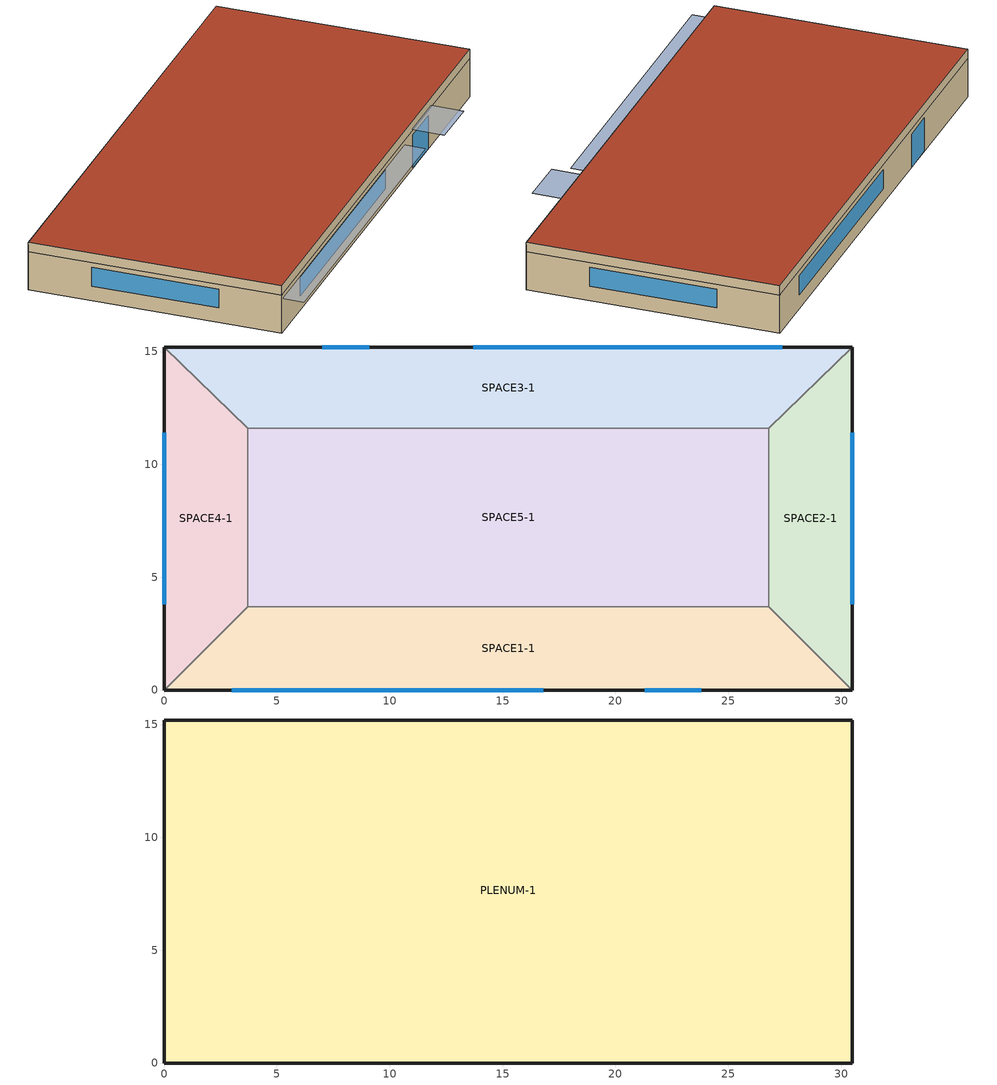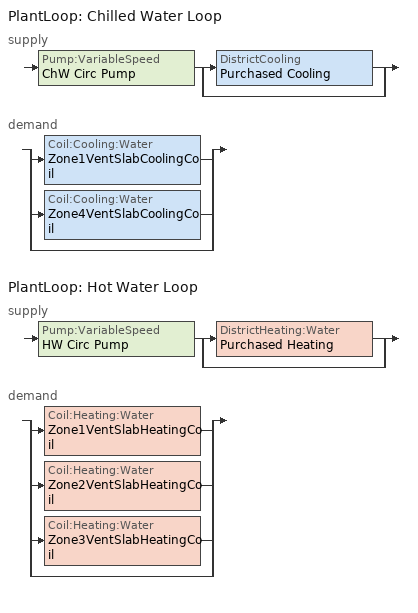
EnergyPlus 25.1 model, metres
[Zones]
SPACE1-1
 floor ground (FLOOR-1): 26.8,3.7 30.5,0 0,0 3.7,3.7 z0
 wall outside (WALL-1): 0,0 30.5,0 z0:2.4
 wall to SPACE2-1 (INT-WALL-1): 30.5,0 26.8,3.7 z0:2.4
 wall to SPACE4-1 (INT-WALL-1): 3.7,3.7 0,0 z0:2.4
 wall to SPACE5-1 (INT-WALL-1): 26.8,3.7 3.7,3.7 z0:2.4
 window (Dbl Clr 3mm/13mm Air): 3,0 16.8,0 z0.9:2.1
 window (Sgl Grey 3mm): 21.3,0 23.8,0 z0:2.1
SPACE2-1
 floor ground (Floor with radiant): 26.8,11.6 30.5,15.2 30.5,0 26.8,3.7 z0
 wall outside (WALL-1): 30.5,0 30.5,15.2 z0:2.4
 wall to SPACE3-1 (INT-WALL-1): 30.5,15.2 26.8,11.6 z0:2.4
 wall to SPACE5-1 (INT-WALL-1): 26.8,11.6 26.8,3.7 z0:2.4
 window (Dbl Clr 3mm/13mm Air): 30.5,3.8 30.5,11.4 z0.9:2.1
SPACE3-1
 floor ground (FLOOR-1): 26.8,11.6 3.7,11.6 0,15.2 30.5,15.2 z0
 wall outside (WALL-1): 30.5,15.2 0,15.2 z0:2.4
 wall to SPACE4-1 (INT-WALL-1): 0,15.2 3.7,11.6 z0:2.4
 wall to SPACE5-1 (INT-WALL-1): 3.7,11.6 26.8,11.6 z0:2.4
 window (Dbl Clr 3mm/13mm Air): 27.4,15.2 13.7,15.2 z0.9:2.1
 window (Sgl Grey 3mm): 9.1,15.2 7,15.2 z0:2.1
SPACE4-1
 floor ground (Floor with Radiant): 3.7,3.7 0,0 0,15.2 3.7,11.6 z0
 wall outside (WALL-1): 0,15.2 0,0 z0:2.4
 wall to SPACE5-1 (INT-WALL-1): 3.7,3.7 3.7,11.6 z0:2.4
 window (Dbl Clr 3mm/13mm Air): 0,11.4 0,3.8 z0.9:2.1
SPACE5-1
 floor ground (FLOOR-1): 26.8,11.6 26.8,3.7 3.7,3.7 3.7,11.6 z0
PLENUM-1
 floor to SPACE1-1 (reverseceiling with Radiant): 26.8,3.7 30.5,0 0,0 3.7,3.7 z2.4
 floor to SPACE2-1 (CLNG-1): 26.8,11.6 30.5,15.2 30.5,0 26.8,3.7 z2.4
 floor to SPACE3-1 (reverseCeiling with Radiant): 26.8,11.6 3.7,11.6 0,15.2 30.5,15.2 z2.4
 floor to SPACE4-1 (CLNG-1): 3.7,3.7 0,0 0,15.2 3.7,11.6 z2.4
 floor to SPACE5-1 (reverseceiling with Radiant): 26.8,11.6 26.8,3.7 3.7,3.7 3.7,11.6 z2.4
 wall outside (WALL-1): 0,0 30.5,0 30.5,15.2 0,15.2 0,0 z2.4:3
 roof outside (ROOF-1): 0,15.2 0,0 30.5,0 30.5,15.2 z3
shading: 0,-1.3 0,0 19.8,0 19.8,-1.3 z2.2; 21,-2 21,0 24.1,0 24.1,-2 z2.6
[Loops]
PlantLoop 'Chilled Water Loop'
 supply: Pump:VariableSpeed 'ChW Circ Pump' > split
  | DistrictCooling 'Purchased Cooling'
  | bypass
 demand: split
  | Coil:Cooling:Water 'Zone1VentSlabCoolingCoil'
  | Coil:Cooling:Water 'Zone4VentSlabCoolingCoil'
  | bypass
PlantLoop 'Hot Water Loop'
 supply: Pump:VariableSpeed 'HW Circ Pump' > split
  | DistrictHeating:Water 'Purchased Heating'
  | bypass
 demand: split
  | Coil:Heating:Water 'Zone1VentSlabHeatingCoil'
  | Coil:Heating:Water 'Zone2VentSlabHeatingCoil'
  | Coil:Heating:Water 'Zone3VentSlabHeatingCoil'
  | bypass
[Building]
Building: North Axis {deg}=30; Terrain=City; Loads Convergence Tolerance Value {W}=0.5; Temperature Convergence Tolerance Value {deltaC}=0.4; Solar Distribution=FullExterior; Maximum Number of Warmup Days=25; Minimum Number of Warmup Days=6
[Site:Location]
CHICAGO_IL_USA TMY2-94846: Latitude {deg}=41.78; Longitude {deg}=-87.75; Time Zone {hr}=-6; Elevation {m}=190
[SizingPeriod:DesignDay] Day of Month=21; Humidity Condition Type=Wetbulb; Barometric Pressure {Pa}=99063; Rain Indicator=No; Snow Indicator=No; Daylight Saving Time Indicator=No; Solar Model Indicator=ASHRAEClearSky; Sky Clearness=1
Name | Month | Day Type | Maximum Dry-Bulb Temperature {C} | Daily Dry-Bulb Temperature Range {deltaC} | Wetbulb or DewPoint at Maximum Dry-Bulb {C} | Wind Speed {m/s} | Wind Direction {deg}
CHICAGO_IL_USA Annual Heating 99% Design Conditions DB | 1 | WinterDesignDay | -17.3 | 0 | -17.3 | 4.9 | 270
CHICAGO_IL_USA Annual Cooling 1% Design Conditions DB/MCWB | 7 | SummerDesignDay | 31.5 | 10.7 | 23 | 5.3 | 230
[Site:GroundTemperature:BuildingSurface]
20.03, 20.03, 20.13, 20.3, 20.43, 20.52, 20.62, 20.77, 20.78, 20.55, 20.44, 20.2
[Material] Thermal Absorptance=0.9
Name | Roughness | Thickness {m} | Conductivity {W/m-K} | Density {kg/m3} | Specific Heat {J/kg-K} | Solar Absorptance | Visible Absorptance
RG01 | Rough | 0.0127 | 1.442 | 881 | 1674 | 0.65 | 0.65
BR01 | VeryRough | 0.009 | 0.162 | 1121 | 1464 | 0.7 | 0.7
IN46 | VeryRough | 0.0762 | 0.023 | 24 | 1590 | 0.5 | 0.5
WD01 | MediumSmooth | 0.0191 | 0.115 | 513 | 1381 | 0.78 | 0.78
PW03 | MediumSmooth | 0.0127 | 0.115 | 545 | 1213 | 0.78 | 0.78
IN02 | Rough | 0.0901 | 0.043 | 10 | 837 | 0.75 | 0.75
GP01 | MediumSmooth | 0.0127 | 0.16 | 801 | 837 | 0.75 | 0.75
GP02 | MediumSmooth | 0.0159 | 0.16 | 801 | 837 | 0.75 | 0.75
COnc | VeryRough | 0.025 | 0.72 | 1860 | 780 | 0.7 | 0.7
FINISH FLOORING - TILE 1 / 16 IN | Smooth | 0.0016 | 0.17 | 1922.21 | 1250 | 0.5 | 0.5
GYP1 | MediumRough | 0.0127 | 0.7845 | 1842.12 | 988 | 0.5 | 0.5
GYP2 | MediumRough | 0.01905 | 0.7845 | 1842.12 | 988 | 0.5 | 0.5
INS - EXPANDED EXT POLYSTYRENE R12 | Rough | 0.1 | 0.02 | 56.06 | 1210 | 0.5 | 0.5
CLN-INS | Rough | 0.005 | 0.05 | 56.06 | 1210 | 0.5 | 0.5
[Material:NoMass] Roughness=Rough; Thermal Absorptance=0.65; Solar Absorptance=0.65; Visible Absorptance=0.65
Name | Thermal Resistance {m2-K/W}
MAT-CLNG-1 | 0.652259
MAT-FLOOR-1 | 3.5222
[Material:AirGap]
AL21: Thermal Resistance {m2-K/W}=0.157
[WindowMaterial:Glazing] Optical Data Type=SpectralAverage; Thickness {m}=0.003; Infrared Transmittance at Normal Incidence=0; Front Side Infrared Hemispherical Emissivity=0.84; Back Side Infrared Hemispherical Emissivity=0.84; Conductivity {W/m-K}=0.9
Name | Solar Transmittance at Normal Incidence | Front Side Solar Reflectance at Normal Incidence | Back Side Solar Reflectance at Normal Incidence | Visible Transmittance at Normal Incidence | Front Side Visible Reflectance at Normal Incidence | Back Side Visible Reflectance at Normal Incidence
CLEAR 3MM | 0.837 | 0.075 | 0.075 | 0.898 | 0.081 | 0.081
GREY 3MM | 0.626 | 0.061 | 0.061 | 0.611 | 0.061 | 0.061
[WindowMaterial:Gas]
AIR 13MM: Gas Type=Air; Thickness {m}=0.0127
[Construction]
ROOF-1: RG01, BR01, IN46, WD01
WALL-1: WD01, PW03, IN02, GP01
CLNG-1: MAT-CLNG-1
FLOOR-1: MAT-FLOOR-1
INT-WALL-1: GP02, AL21, GP02
Dbl Clr 3mm/13mm Air: CLEAR 3MM, AIR 13MM, CLEAR 3MM
Sgl Grey 3mm: GREY 3MM
reverseCeiling with Radiant: MAT-CLNG-1, GYP2, GYP1, CLN-INS
Floor with Radiant: INS - EXPANDED EXT POLYSTYRENE R12, CONC, CONC, FINISH FLOORING - TILE 1 / 16 IN
[Zone] Type=1; Multiplier=1
Name | Ceiling Height {m} | Volume {m3}
PLENUM-1 | 0.6096 | 283.2
SPACE1-1; SPACE3-1 | 2.4384 | 239.247
SPACE2-1; SPACE4-1 | 2.4384 | 103.311
SPACE5-1 | 2.4384 | 447.683
[People] Number of People Schedule=BLDG Sch   1; Number of People=0; Floor Area per Person {m2/person}=20; Fraction Radiant=0.3; Activity Level Schedule=Activity Sch
Name | Zone or ZoneList or Space or SpaceList | Number of People Calculation Method
SPACE1-1 People 1 | SPACE1-1 | Area/Person
SPACE2-1 People 1 | SPACE2-1 | people
SPACE3-1 People 1 | SPACE3-1 | people
SPACE4-1 People 1 | SPACE4-1 | people
SPACE5-1 People 1 | SPACE5-1 | people
[Lights] Schedule=BLDG Sch   3; Lighting Level {W}=0; Watts per Zone Floor Area {W/m2}=15; Return Air Fraction=0; Fraction Radiant=0.59; Fraction Visible=0.2; Fraction Replaceable=0
Name | Zone or ZoneList or Space or SpaceList | Design Level Calculation Method
SPACE1-1 Lights 1 | SPACE1-1 | Watts/Area
SPACE2-1 Lights 1 | SPACE2-1 | LightingLevel
SPACE3-1 Lights 1 | SPACE3-1 | LightingLevel
SPACE4-1 Lights 1 | SPACE4-1 | LightingLevel
SPACE5-1 Lights 1 | SPACE5-1 | LightingLevel
[ElectricEquipment] Schedule=BLDG Sch   2; Design Level Calculation Method=EquipmentLevel; Design Level {W}=8.07; Fraction Latent=0; Fraction Radiant=0.3; Fraction Lost=0
Name | Zone or ZoneList or Space or SpaceList
SPACE1-1 ElecEq 1 | SPACE1-1
SPACE2-1 ElecEq 1 | SPACE2-1
SPACE3-1 ElecEq 1 | SPACE3-1
SPACE4-1 ElecEq 1 | SPACE4-1
SPACE5-1 ElecEq 1 | SPACE5-1
[ZoneInfiltration:DesignFlowRate] Schedule=INFIL-SCH; Design Flow Rate Calculation Method=flow/zone; Design Flow Rate {m3/s}=0.01; Air Changes per Hour {1/hr}=0.3; Constant Term Coefficient=1; Temperature Term Coefficient=0; Velocity Term Coefficient=0; Velocity Squared Term Coefficient=0
Name | Zone or ZoneList or Space or SpaceList
SPACE1-1 Infil 1 | SPACE1-1
SPACE2-1 Infil 1 | SPACE2-1
SPACE3-1 Infil 1 | SPACE3-1
SPACE4-1 Infil 1 | SPACE4-1
SPACE5-1 Infil 1 | SPACE5-1
[ZoneHVAC:VentilatedSlab] Availability Schedule=VentSlabAvailability; Maximum Air Flow Rate {m3/s}=0.84; Outdoor Air Control Type=VariablePercent; Minimum Outdoor Air Flow Rate {m3/s}=0.168; Minimum Outdoor Air Schedule=U2MinOASched; Maximum Outdoor Air Flow Rate {m3/s}=0.84; Maximum Outdoor Air Fraction or Temperature Schedule=VentSlabMaxOA; Hollow Core Inside Diameter {m}=0.05; Heating High Air Temperature Schedule=VentSlabHotHighAir; Heating Low Air Temperature Schedule=VentSlabHotLowAir; Heating High Control Temperature Schedule=VentSlabHotHighControl; Heating Low Control Temperature Schedule=VentSlabHotLowControl; Cooling High Air Temperature Schedule=VentSlabCoolHighAir; Cooling Low Air Temperature Schedule=VentSlabCoolLowAir; Cooling High Control Temperature Schedule=VentSlabCoolHighControl; Cooling Low Control Temperature Schedule=VentSlabCoolLowControl
Name | Zone | Surface Name or Radiant Surface Group | System Configuration Type | Hollow Core Length {m} | Number of Cores | Temperature Control Type | Fan | Coil Option Type | Heating Coil | Cooling Coil
Zone1VentSlab | SPACE1-1 | C1-1 | SlabOnly | 30 | 50 | MeanAirTemperature | Zone1VentSlabFan | HeatingAndCooling | Zone1VentSlabHeatingCoil | Zone1VentSlabCoolingCoil
Zone2VentSlab | SPACE2-1 | F2-1 | SlabAndZone | 15 | 50 | OperativeTemperature | Zone2VentSlabFan | HEATING | Zone2VentSlabHeatingCoil
Zone3VentSlab | SPACE3-1 | C3-1 | SlabOnly | 30 | 50 | OutdoorDryBulbTemperature | Zone3VentSlabFan | HEATING | Zone3VentSlabHeatingCoil
Zone4VentSlab | SPACE4-1 | F4-1 | SlabAndZone | 15 | 50 | MeanRadiantTemperature | Zone4VentSlabFan | HeatingAndCooling | Zone4VentSlabHeatingCoil | Zone4VentSlabCoolingCoil
Zone5VentSlab | SPACE5-1 | C5-1 | SlabAndZone | 25 | 100 | MeanAirTemperature | Zone5VentSlabFan | HEATING | Zone5VentSlabHeatingCoil
[Zone equipment]
SPACE1-1: Zone1VentSlab
SPACE2-1: Zone2VentSlab
SPACE3-1: Zone3VentSlab
SPACE4-1: Zone4VentSlab
SPACE5-1: Zone5VentSlab
[Fan:SystemModel] Design Maximum Air Flow Rate {m3/s}=0.84; Speed Control Method=Discrete; Electric Power Minimum Flow Rate Fraction=0; Design Pressure Rise {Pa}=75; Motor Efficiency=0.9; Motor In Air Stream Fraction=1; Design Electric Power Consumption {W}=AUTOSIZE; Design Power Sizing Method=TotalEfficiencyAndPressure; Fan Total Efficiency=0.5
Name | Availability Schedule
Zone1VentSlabFan; Zone3VentSlabFan; Zone4VentSlabFan | VentSlabAvailability
Zone2VentSlabFan; Zone5VentSlabFan | UnitVentAvailability
[Coil:Cooling:Water] Availability Schedule=CoolingCoilAvailSched; Design Water Flow Rate {m3/s}=0.001; Design Air Flow Rate {m3/s}=0.84; Design Inlet Water Temperature {C}=6.67; Design Inlet Air Temperature {C}=35; Design Outlet Air Temperature {C}=13.23; Design Inlet Air Humidity Ratio {kgWater/kgDryAir}=0.013; Design Outlet Air Humidity Ratio {kgWater/kgDryAir}=0.0087138; Type of Analysis=SimpleAnalysis; Heat Exchanger Configuration=CrossFlow
Zone1VentSlabCoolingCoil; Zone4VentSlabCoolingCoil
[Coil:Heating:Water] Availability Schedule=FanAndCoilAvailSched; U-Factor Times Area Value {W/K}=400; Maximum Water Flow Rate {m3/s}=0.0005
Zone1VentSlabHeatingCoil; Zone2VentSlabHeatingCoil; Zone3VentSlabHeatingCoil
[Coil:Heating:Electric]
Zone4VentSlabHeatingCoil: Availability Schedule=FanAndCoilAvailSched; Efficiency=0.99; Nominal Capacity {W}=10000
[Coil:Heating:Fuel]
Zone5VentSlabHeatingCoil: Availability Schedule=FanAndCoilAvailSched; Fuel Type=NaturalGas; Burner Efficiency=0.77; Nominal Capacity {W}=10000
[Pump:VariableSpeed] Design Pump Head {Pa}=300000; Motor Efficiency=0.87; Fraction of Motor Inefficiencies to Fluid Stream=0; Coefficient 1 of the Part Load Performance Curve=0; Coefficient 2 of the Part Load Performance Curve=1; Coefficient 3 of the Part Load Performance Curve=0; Coefficient 4 of the Part Load Performance Curve=0; Design Minimum Flow Rate {m3/s}=0; Pump Control Type=INTERMITTENT
Name | Design Maximum Flow Rate {m3/s} | Design Power Consumption {W}
ChW Circ Pump | 0.004 | 1800
HW Circ Pump | 0.002 | 900
[DistrictCooling]
Purchased Cooling: Nominal Capacity {W}=1000000
[DistrictHeating:Water]
Purchased Heating: Nominal Capacity {W}=1000000
[PlantLoop] Fluid Type=Water; Maximum Loop Temperature {C}=100; Minimum Loop Flow Rate {m3/s}=0; Plant Loop Volume {m3}=autocalculate; Load Distribution Scheme=Optimal
Name | Plant Equipment Operation Scheme | Minimum Loop Temperature {C} | Maximum Loop Flow Rate {m3/s}
Chilled Water Loop | Chilled Loop Operation | 1 | 0.004
Hot Water Loop | Hot Loop Operation | 10 | 0.002
[PlantEquipmentList]
cooling plant: Purchased Cooling
heating plant: Purchased Heating
[PlantEquipmentOperation:CoolingLoad]
Purchased Cooling Only: Load Range 1 Lower Limit {W}=0; Load Range 1 Upper Limit {W}=1000000; Range 1 Equipment List=cooling plant
[PlantEquipmentOperation:HeatingLoad]
Purchased Heating Only: Load Range 1 Lower Limit {W}=0; Load Range 1 Upper Limit {W}=1000000; Range 1 Equipment List=heating plant
[PlantEquipmentOperationSchemes] Control Scheme 1 Schedule=ON
Name | Control Scheme 1
Chilled Loop Operation | Purchased Cooling Only
Hot Loop Operation | Purchased Heating Only
[SetpointManager:Scheduled] Control Variable=Temperature
Name | Schedule | Setpoint Node or NodeList
Chilled Water Loop Setpoint Manager | CW Loop Temp Schedule | Chilled Water Loop Setpoint Node List
Hot Water Loop Setpoint Manager | HW Loop Temp Schedule | Hot Water Loop Setpoint Node List
[Schedule:Compact]
INFIL-SCH; ON; UnitVentAvailability; VentSlabMaxOA; VentSlabAvailability: Through: 12/31, For: AllDays, Until: 24:00, 1
Activity Sch: Through: 12/31, For: AllDays, Until: 24:00, 131.8
BLDG Sch   1: Through: 12/31, For: Weekdays SummerDesignDay WinterDesignDay, Until: 6:00, 0, Until: 7:00, 0.1, Until: 8:00, 0.5, Until: 12:00, 1, Until: 13:00, 0.5, Until: 16:00, 1, Until: 17:00, 0.5, Until: 18:00, 0.1, Until: 24:00, 0, For: AllOtherDays, Until: 24:00, 0
BLDG Sch   2: Through: 12/31, For: Weekdays SummerDesignDay WinterDesignDay, Until: 8:00, 0, Until: 18:00, 1, Until: 24:00, 0, For: AllOtherDays, Until: 24:00, 0
BLDG Sch   3: Through: 12/31, For: Weekdays SummerDesignDay WinterDesignDay, Until: 6:00, 0.05, Until: 7:00, 0.2, Until: 17:00, 1, Until: 18:00, 0.5, Until: 24:00, 0.05, For: AllOtherDays, Until: 24:00, 0.05
CW Loop Temp Schedule: Through: 12/31, For: AllDays, Until: 24:00, 6.67
HW Loop Temp Schedule: Through: 12/31, For: AllDays, Until: 24:00, 60
FanAndCoilAvailSched: Through: 3/31, For: AllDays, Until: 24:00, 1, Through: 9/30, For: Weekdays SummerDesignDay, Until: 7:00, 0, Until: 17:00, 1, Until: 24:00, 0, For: AllOtherDays, Until: 24:00, 0, Through: 12/31, For: AllDays, Until: 24:00, 1
CoolingCoilAvailSched: Through: 3/31, For: AllDays, Until: 24:00, 0, Through: 9/30, For: Weekdays SummerDesignDay, Until: 7:00, 0, Until: 17:00, 1, Until: 24:00, 0, For: AllOtherDays, Until: 24:00, 0, Through: 12/31, For: AllDays, Until: 24:00, 0
U2MinOASched: Through: 12/31, For: WeekDays, Until: 8:00, 0, Until: 16:00, 1, Until: 24:00, 0, For: AllOtherDays, Until: 24:00, 0
VentSlabHotHighAir: Through: 12/31, For: AllDays, Until: 24:00, 30
VentSlabHotLowAir: Through: 12/31, For: AllDays, Until: 24:00, 25
VentSlabHotLowControl: Through: 12/31, For: AllDays, Until: 24:00, 15
VentSlabHotHighControl; VentSlabCoolLowAir: Through: 12/31, For: AllDays, Until: 24:00, 20
VentSlabCoolHighControl: Through: 12/31, For: AllDays, Until: 24:00, 28
VentSlabCoolLowControl: Through: 12/31, For: AllDays, Until: 24:00, 24
VentSlabCoolHighAir: Through: 12/31, For: AllDays, Until: 24:00, 23
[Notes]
5ZoneVentilatedSlabSystem.idf
Basic file description:  1 story building divided into 4 exterior and one interior conditioned zones and return plenum.
Highlights:              Electric chiller with air cooled condenser
Simulation Location/Run: CHICAGO_IL_USA TMY2-94846, 2 design days, 2 run periods,
Run Control executes the run periods using the weather file
Location:                Chicago, IL
Design Days:             CHICAGO_IL_USA Annual Heating 99% Design Conditions DB, MaxDB= -17.3°C
CHICAGO_IL_USA Annual Cooling 1% Design Conditions, MaxDB=  31.5°C MCWB=  23.0°C
Run Period (Weather File): Winter 1/14, Summer 7/7, CHICAGO_IL_USA TMY2-94846
Run Control:             Zone and System sizing with weather file run control (no design days run)
Building: Single floor rectangular building 100 ft x 50 ft. 5 zones - 4 exterior, 1 interior, zone height 8 feet.
Exterior zone depth is 12 feet. There is a 2 foot high return plenum: the overall building height is
10 feet. There are windows on all 4 facades; the south and north facades have glass doors.
The south facing glass is shaded by overhangs. The walls are woodshingle over plywood, R11 insulation,
and gypboard. The roof is a gravel built up roof with R-3 mineral board insulation and plywood sheathing.
The windows are of various single and double pane construction with 3mm and 6mm glass and either 6mm or
13mm argon or air gap.  The window to wall ratio is approximately 0.29.
The south wall and door have overhangs.
The building is oriented 30 degrees east of north.
Floor Area:        463.6 m2 (5000 ft2)
Number of Stories: 1
Zone Description Details:
Internal gains description:     lighting is 1.17 watts/ft2, office equip is 0.75 watts/ft2. There is 1 occupant
per 390 ft2 of floor area. The infiltration is 0.5 air changes per hour.
Interzone Surfaces:             5 interzone surfaces (see diagram)
Internal Mass:                  None
Windows:                        4 ea.: 1) Double pane clear, 3mm glass, 13mm air gap
2) Double pane clear, 3mm glass, 13mm argon gap
3) Double pane clear, 6mm glass, 6mm air gap
4) Double pane lowE,  6mm lowE glass outside, 6mm air gap, 6mm clear glass
Doors:                          2 ea.:    Single pane grey,  3mm glass
Detached Shading:               None
Daylight:                       None
Natural Ventilation:            None
Compact Schedules:              Yes
Zonal Equipment:                Ventilated Slab System
Central Air Handling Equipment: None
System Equipment Autosize:      Yes
Purchased Cooling:              None
Purchased Heating:              None
Coils:                          Coil:Cooling:Water, Coil:Heating:Water
Pumps:                          Pump:VariableSpeed
Boilers:                        Boiler:HotWater
Chillers:                       Chiller:Electric
Standard Reports:               None
Timestep or Hourly Variables:   Hourly
Time bins Report:               None
HTML Report:                    None
Environmental Emissions:        None
Utility Tariffs:                None
